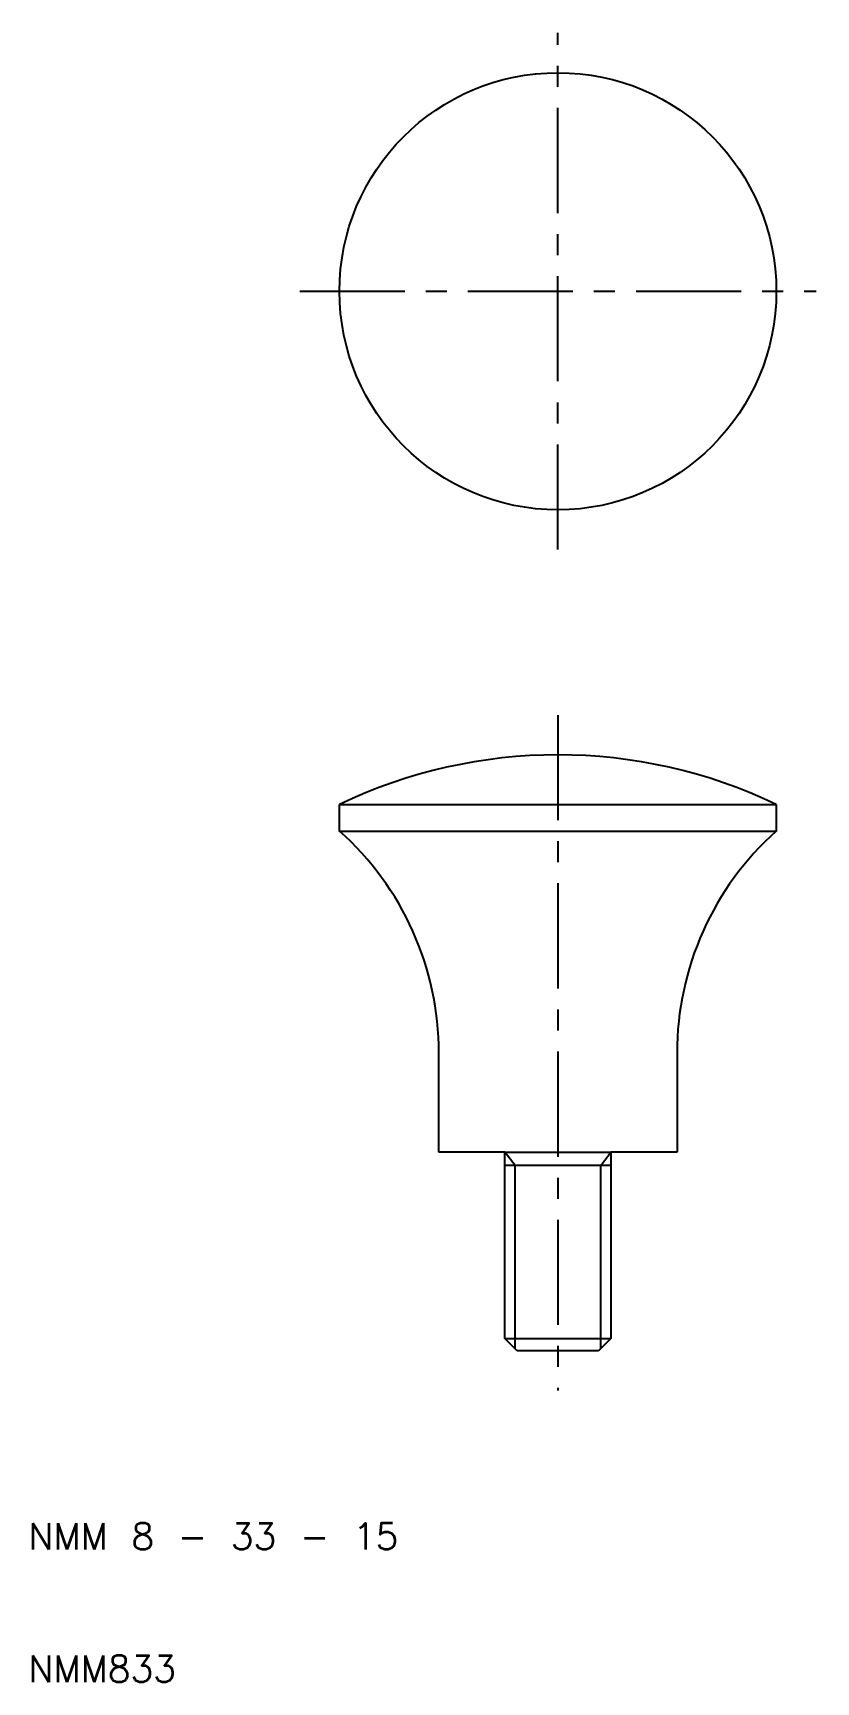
# Model space of a CAD drawing. Extents: x 10 to 70, y 10 to 134.
import ezdxf

# ---------------------------------------------------------------- set-up
doc = ezdxf.new("R2010")
doc.units = 0
doc.header["$LTSCALE"] = 0.25
doc.linetypes.add('CENTER', pattern=[50.8, 31.75, -6.35, 6.35, -6.35])
doc.layers.get('0').update_dxf_attribs({"linetype": 'CONTINUOUS'})
doc.layers.add('CENTER', color=1, linetype='CENTER')
doc.styles.get("Standard").update_dxf_attribs({"font": 'txt.shx', "bigfont": 'extfont.shx'})

msp = doc.modelspace()

# ---------------------------------------------------------------- linework, layer by layer
at = {"color": 7, "linetype": 'CONTINUOUS'}
for p, q in [((33.5, 76.25), (66.5, 76.25)), ((33.5, 74.25), (33.5, 76.25)), ((66.5, 76.25), (66.5, 74.25)), ((33.5, 74.25), (66.5, 74.25)), ((41, 50), (41, 57.5)), ((59, 57.5), (59, 50)), ((46, 50), (41, 50)), ((46, 35.92865), (46, 50)), ((46, 50), (54, 50)), ((54, 50), (54, 35.92865)), ((59, 50), (54, 50)), ((54, 49), (46, 49)), ((46, 35.92865), (54, 35.92865)), ((46.92865, 35), (46, 35.92865)), ((53.07135, 35), (46.92865, 35)), ((54, 35.92865), (53.07135, 35))]:
    msp.add_line(p, q, dxfattribs=at)
at = {"color": 3}
for p, q in [((46.767, 49), (46, 50)), ((53.233, 49), (54, 50)), ((46.767, 35.16165), (46.767, 49)), ((53.233, 35.16165), (53.233, 49))]:
    msp.add_line(p, q, dxfattribs=at)
at = {"color": 7, "linetype": 'CONTINUOUS'}
msp.add_circle((50, 115), 16.5, dxfattribs=at)
for centre, radius, start, end in [((50, 41.825), 38.175, 64.3914679, 115.6085321), ((18.54583, 57.5), 22.45417, 0, 48.2419662), ((81.45417, 57.5), 22.45417, 131.7580338, 180)]:
    msp.add_arc(centre, radius, start, end, dxfattribs=at)
at = {"layer": 'CENTER', "color": 1, "linetype": 'CENTER'}
for p, q in [((50, 95.5), (50, 134.5)), ((30.5, 115), (69.5, 115)), ((50, 83), (50, 32))]:
    msp.add_line(p, q, dxfattribs=at)

# ---------------------------------------------------------------- texts
at = {"color": 7, "linetype": 'CONTINUOUS'}
for s, p in [('NMM 8 - 33 - 15', (10, 20)), ('NMM833', (10, 10))]:
    msp.add_text(s, height=2, dxfattribs=at).set_placement(p)

doc.saveas('drawing.dxf')
